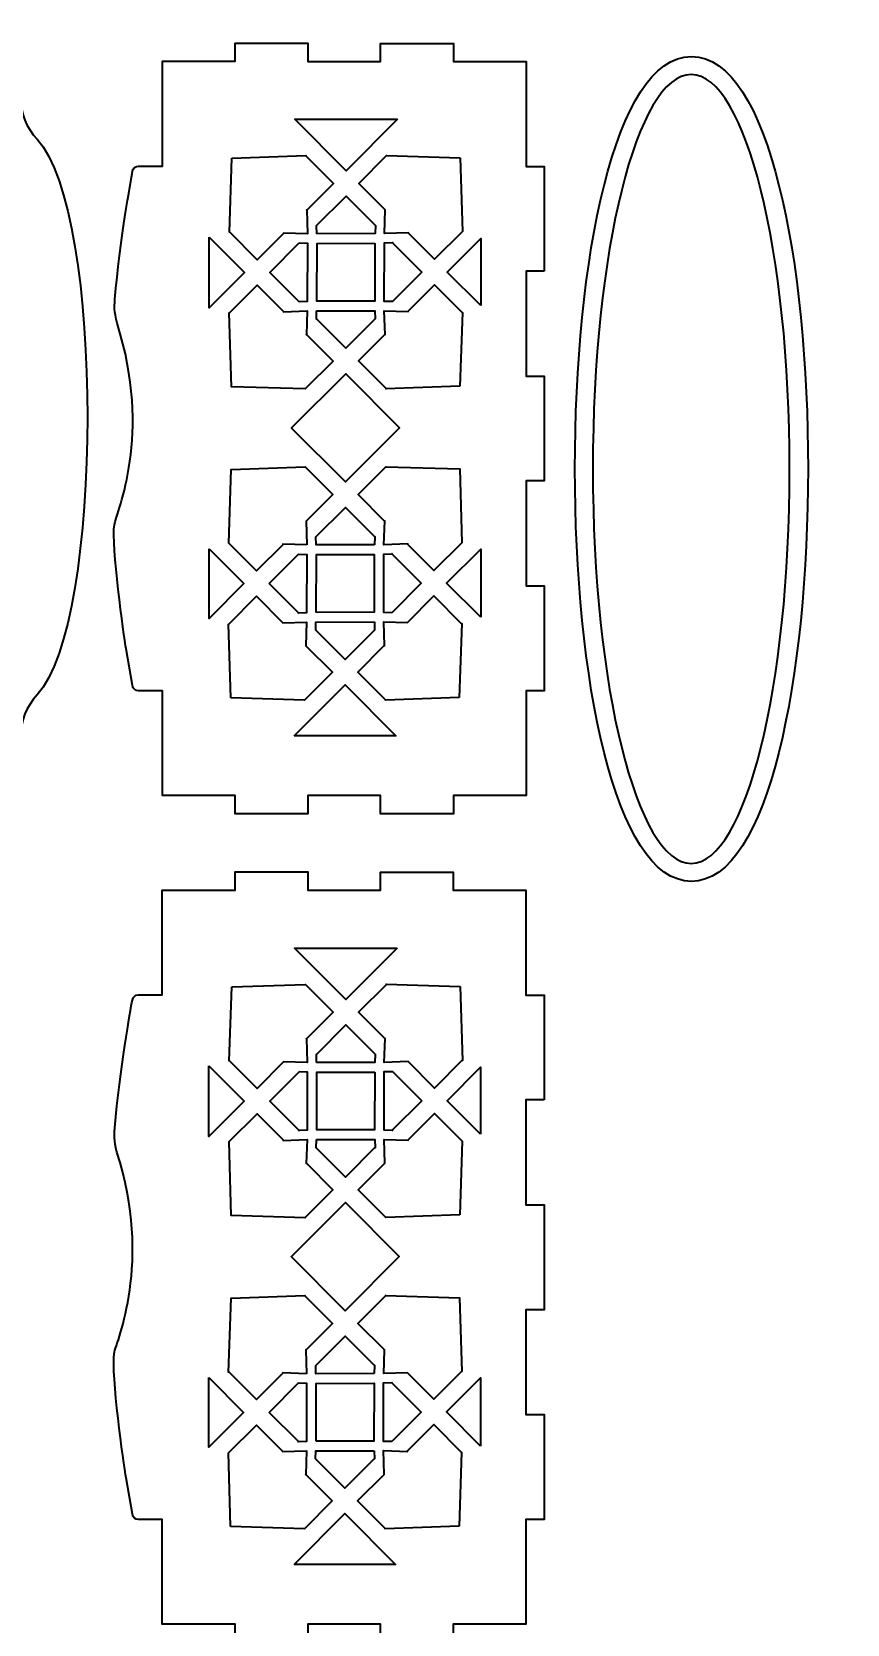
# Model space of a CAD drawing. Header units: inches. Extents: x 8 to 406, y -4 to 400.
# Drawn here: x 271.6 to 406.1, y 137.4 to 399.9 of the extents above; entities that cross this region are included whole.
import ezdxf

# ---------------------------------------------------------------- set-up
doc = ezdxf.new("R2010")
doc.units = ezdxf.units.IN
doc.header["$MEASUREMENT"] = 0
doc.layers.add('_U+0421_U+043B_U+043E_U+0439 1', color=7, linetype='Continuous')

msp = doc.modelspace()

# ---------------------------------------------------------------- linework, layer by layer
at = {"layer": '_U+0421_U+043B_U+043E_U+0439 1', "color": 250, "lineweight": 35, "true_color": 0x373435}
for points in [[(331.91, 385.46), (323.43, 376.98), (314.96, 385.46), (331.91, 385.46)], [(304.6, 379.05), (316.78, 379.47), (316.77, 379.45), (321.33, 374.88), (316.96, 370.51), (316.94, 370.53), (317.06, 366.59), (313.12, 366.71), (313.14, 366.69), (308.77, 362.32), (304.2, 366.89), (304.19, 366.87), (304.6, 379.05)], [(342.27, 379.13), (342.64, 366.95), (342.62, 366.96), (338.04, 362.38), (333.68, 366.73), (333.7, 366.75), (329.77, 366.62), (329.9, 370.56), (329.88, 370.54), (325.53, 374.89), (330.11, 379.48), (330.09, 379.49), (342.27, 379.13)], [(318.6, 366.6), (318.56, 367.96), (318.58, 367.94), (323.43, 372.79), (328.26, 367.96), (328.27, 367.98), (328.23, 366.62), (318.6, 366.6)], [(300.84, 366.06), (306.67, 360.22), (300.84, 354.39), (300.84, 366.06)], [(315.69, 365.1), (317.06, 365.05), (317.03, 355.42), (315.68, 355.38), (315.69, 355.4), (310.86, 360.23), (315.71, 365.08), (315.69, 365.1)], [(328.18, 365.03), (328.15, 355.5), (318.63, 355.48), (318.65, 365.01), (328.18, 365.03)], [(335.94, 360.28), (331.09, 355.43), (331.11, 355.41), (329.74, 355.45), (329.77, 365.08), (331.12, 365.13), (331.11, 365.11), (335.94, 360.28)], [(345.64, 354.77), (340.13, 360.29), (345.64, 365.81), (345.64, 354.77)], [(313.12, 353.78), (313.09, 353.75), (317.03, 353.89), (316.9, 349.95), (316.92, 349.97), (321.28, 345.62), (316.69, 341.03), (316.71, 341.01), (304.53, 341.38), (304.16, 353.56), (304.18, 353.54), (308.77, 358.13), (313.12, 353.78)], [(342.2, 341.45), (330.01, 341.04), (330.03, 341.06), (325.47, 345.63), (329.84, 350), (329.86, 349.97), (329.74, 353.91), (333.68, 353.79), (333.65, 353.82), (338.03, 358.19), (342.6, 353.62), (342.61, 353.64), (342.2, 341.45)], [(318.57, 353.89), (328.2, 353.91), (328.24, 352.55), (328.22, 352.57), (323.38, 347.72), (318.54, 352.55), (318.53, 352.53), (318.57, 353.89)], [(314.45, 334.61), (323.37, 343.53), (332.22, 334.62), (323.33, 325.68), (314.45, 334.56), (314.47, 334.59), (314.45, 334.61)], [(316.95, 315.3), (313.02, 315.42), (313.04, 315.39), (308.67, 311.02), (304.1, 315.59), (304.08, 315.57), (304.5, 327.75), (316.68, 328.17), (316.66, 328.15), (321.23, 323.59), (316.86, 319.21), (316.84, 319.23), (316.95, 315.3)], [(333.58, 315.43), (333.6, 315.46), (329.66, 315.32), (329.8, 319.26), (329.77, 319.24), (325.42, 323.59), (330.01, 328.18), (329.99, 328.19), (342.17, 327.83), (342.54, 315.64), (342.52, 315.67), (337.93, 311.08), (333.58, 315.43)], [(328.12, 315.32), (318.49, 315.3), (318.45, 316.66), (318.47, 316.64), (323.32, 321.49), (328.15, 316.66), (328.17, 316.68), (328.12, 315.32)], [(300.84, 314.65), (306.57, 308.92), (300.84, 303.19), (300.84, 314.65)], [(310.76, 308.93), (315.61, 313.78), (315.59, 313.8), (316.95, 313.75), (316.93, 304.13), (315.57, 304.08), (315.59, 304.1), (310.76, 308.93)], [(318.52, 304.18), (318.54, 313.71), (328.07, 313.73), (328.05, 304.2), (318.52, 304.18)], [(331, 304.11), (329.64, 304.15), (329.66, 313.78), (331.02, 313.83), (331, 313.81), (335.83, 308.98), (330.98, 304.13), (331, 304.11)], [(345.64, 303.37), (340.02, 308.99), (345.64, 314.61), (345.64, 303.37)], [(304.42, 290.08), (304.06, 302.26), (304.07, 302.25), (308.66, 306.83), (313.02, 302.48), (312.99, 302.45), (316.93, 302.58), (316.79, 298.65), (316.82, 298.68), (321.17, 294.32), (316.59, 289.73), (316.6, 289.72), (304.42, 290.08)], [(342.09, 290.16), (329.91, 289.74), (329.93, 289.76), (325.36, 294.33), (329.73, 298.7), (329.76, 298.68), (329.64, 302.61), (333.58, 302.49), (333.55, 302.52), (337.92, 306.89), (342.49, 302.32), (342.51, 302.34), (342.09, 290.16)], [(328.1, 302.61), (328.14, 301.25), (328.12, 301.27), (323.27, 296.42), (318.44, 301.25), (318.42, 301.23), (318.47, 302.59), (328.1, 302.61)], [(314.89, 283.86), (323.26, 292.23), (331.63, 283.86), (314.89, 283.86)], [(331.88, 248.85), (323.41, 240.38), (314.93, 248.85), (331.88, 248.85)], [(304.57, 242.45), (316.76, 242.86), (316.74, 242.85), (321.31, 238.28), (316.93, 233.9), (316.91, 233.93), (317.03, 229.99), (313.09, 230.11), (313.12, 230.09), (308.74, 225.71), (304.18, 230.28), (304.16, 230.26), (304.57, 242.45)], [(342.24, 242.52), (342.61, 230.34), (342.59, 230.36), (338.01, 225.77), (333.65, 230.13), (333.68, 230.15), (329.74, 230.01), (329.87, 233.95), (329.85, 233.93), (325.5, 238.28), (330.08, 242.87), (330.06, 242.89), (342.24, 242.52)], [(318.57, 229.99), (318.53, 231.35), (318.55, 231.33), (323.4, 236.18), (328.23, 231.36), (328.25, 231.37), (328.2, 230.01), (318.57, 229.99)], [(300.81, 229.45), (306.65, 223.62), (300.81, 217.78), (300.81, 229.45)], [(315.67, 228.49), (317.03, 228.45), (317.01, 218.82), (315.65, 218.78), (315.67, 218.79), (310.84, 223.62), (315.68, 228.47), (315.67, 228.49)], [(328.15, 228.42), (328.13, 218.89), (318.6, 218.87), (318.62, 228.4), (328.15, 228.42)], [(335.91, 223.68), (331.06, 218.82), (331.08, 218.8), (329.72, 218.85), (329.74, 228.48), (331.1, 228.52), (331.08, 228.5), (335.91, 223.68)], [(345.62, 218.16), (340.1, 223.68), (345.62, 229.2), (345.62, 218.16)], [(313.09, 217.17), (313.07, 217.15), (317, 217.28), (316.87, 213.34), (316.89, 213.37), (321.25, 209.01), (316.66, 204.42), (316.68, 204.41), (304.5, 204.77), (304.13, 216.95), (304.15, 216.94), (308.74, 221.53), (313.09, 217.17)], [(342.17, 204.85), (329.99, 204.43), (330, 204.46), (325.44, 209.02), (329.81, 213.39), (329.83, 213.37), (329.71, 217.3), (333.65, 217.19), (333.63, 217.21), (338, 221.58), (342.57, 217.02), (342.58, 217.03), (342.17, 204.85)], [(318.54, 217.28), (328.17, 217.3), (328.21, 215.94), (328.2, 215.96), (323.35, 211.11), (318.52, 215.94), (318.5, 215.92), (318.54, 217.28)], [(314.42, 198), (323.34, 206.93), (332.2, 198.02), (323.3, 189.07), (314.42, 197.96), (314.45, 197.98), (314.42, 198)], [(316.93, 178.69), (312.99, 178.81), (313.01, 178.79), (308.64, 174.42), (304.07, 178.98), (304.06, 178.96), (304.47, 191.15), (316.65, 191.56), (316.64, 191.54), (321.2, 186.98), (316.83, 182.6), (316.81, 182.63), (316.93, 178.69)], [(333.55, 178.83), (333.57, 178.85), (329.64, 178.72), (329.77, 182.65), (329.75, 182.63), (325.39, 186.99), (329.98, 191.57), (329.96, 191.59), (342.14, 191.22), (342.51, 179.04), (342.49, 179.06), (337.91, 174.47), (333.55, 178.83)], [(328.09, 178.71), (318.47, 178.69), (318.42, 180.05), (318.44, 180.04), (323.3, 184.89), (328.13, 180.06), (328.14, 180.07), (328.09, 178.71)], [(300.81, 178.05), (306.54, 172.32), (300.81, 166.59), (300.81, 178.05)], [(310.73, 172.32), (315.58, 177.17), (315.56, 177.19), (316.92, 177.15), (316.9, 167.52), (315.54, 167.48), (315.56, 167.5), (310.73, 172.32)], [(318.5, 167.57), (318.51, 177.1), (328.04, 177.12), (328.02, 167.59), (318.5, 167.57)], [(330.97, 167.51), (329.61, 167.54), (329.63, 177.18), (330.99, 177.22), (330.98, 177.21), (335.81, 172.37), (330.96, 167.52), (330.97, 167.51)], [(345.62, 166.76), (339.99, 172.38), (345.62, 178.01), (345.62, 166.76)], [(304.39, 153.48), (304.03, 165.66), (304.05, 165.64), (308.64, 170.23), (312.99, 165.87), (312.96, 165.85), (316.9, 165.98), (316.77, 162.04), (316.79, 162.07), (321.14, 157.71), (316.56, 153.13), (316.58, 153.11), (304.39, 153.48)], [(342.06, 153.55), (329.88, 153.14), (329.9, 153.15), (325.33, 157.72), (329.7, 162.09), (329.73, 162.07), (329.61, 166.01), (333.55, 165.89), (333.52, 165.91), (337.89, 170.29), (342.46, 165.72), (342.48, 165.73), (342.06, 153.55)], [(328.07, 166), (328.11, 164.64), (328.09, 164.66), (323.24, 159.81), (318.41, 164.64), (318.39, 164.63), (318.44, 165.98), (328.07, 166)], [(314.86, 147.25), (323.24, 155.62), (331.6, 147.25), (314.86, 147.25)]]:
    msp.add_lwpolyline(points, dxfattribs=at)
for points, knots in [([(272.48, 382.17), (270.68, 384.07), (269.8, 386.33), (269.8, 388.98), (269.8, 388.98), (269.8, 399.88), (269.8, 399.88), (269.8, 399.88), (21.8, 399.88), (21.8, 399.88), (21.8, 399.88), (21.8, 388.98), (21.8, 388.98), (21.8, 386.37), (20.92, 384.11), (19.12, 382.17), (8.08, 370.32), (8.06, 302.46), (19.12, 290.59), (20.92, 288.65), (21.8, 286.39), (21.8, 283.78), (21.8, 283.78), (21.8, 272.88), (21.8, 272.88), (21.8, 272.88), (269.8, 272.88), (269.8, 272.88), (269.8, 272.88), (269.8, 283.78), (269.8, 283.78), (269.8, 286.39), (270.68, 288.65), (272.48, 290.59), (283.52, 302.43), (283.54, 370.3), (272.48, 382.17)], [0, 0, 0, 0, 1, 1, 1, 2, 2, 2, 3, 3, 3, 4, 4, 4, 5, 5, 5, 6, 6, 6, 7, 7, 7, 8, 8, 8, 9, 9, 9, 10, 10, 10, 11, 11, 11, 12, 12, 12, 12]), ([(356.12, 360.41), (356.12, 360.41), (356.12, 377.7), (356.12, 377.7), (356.12, 377.7), (353.12, 377.7), (353.12, 377.7), (353.12, 377.7), (353.12, 394.98), (353.12, 394.98), (353.12, 394.98), (341.13, 394.98), (341.13, 394.98), (341.13, 394.98), (341.13, 397.98), (341.13, 397.98), (341.13, 397.98), (329.13, 397.98), (329.13, 397.98), (329.13, 397.98), (329.13, 394.98), (329.13, 394.98), (329.13, 394.98), (317.14, 394.98), (317.14, 394.98), (317.14, 394.98), (317.14, 398.02), (317.14, 398.02), (317.14, 398.02), (305.15, 398.02), (305.15, 398.02), (305.15, 398.02), (305.15, 395.02), (305.15, 395.02), (305.15, 395.02), (293.15, 395.02), (293.15, 395.02), (293.15, 395.02), (293.15, 377.73), (293.15, 377.73), (293.15, 377.73), (289.2, 377.73), (289.2, 377.73), (288.71, 377.73), (288.28, 377.38), (288.21, 376.89), (287.94, 375.33), (286.1, 365.45), (285.32, 355.84), (285.32, 355.84), (285.32, 355.84), (285.32, 355.84), (285.32, 355.83), (285.29, 355.44), (285.29, 355.44), (285.28, 355.3), (285.27, 355.16), (285.27, 355.02), (285.27, 355.02), (285.12, 353.79), (285.67, 351.83), (291.55, 333.43), (285.58, 320.71), (285.22, 318.64), (284.72, 315.32), (286.77, 300.37), (287.17, 298.15), (287.17, 298.15), (288.21, 292.11), (288.21, 292.11), (288.28, 291.62), (288.71, 291.27), (289.2, 291.27), (289.2, 291.27), (293.15, 291.27), (293.15, 291.27), (293.15, 291.27), (293.15, 273.98), (293.15, 273.98), (293.15, 273.98), (305.15, 273.98), (305.15, 273.98), (305.15, 273.98), (305.15, 270.98), (305.15, 270.98), (305.15, 270.98), (317.14, 270.98), (317.14, 270.98), (317.14, 270.98), (317.14, 273.98), (317.14, 273.98), (317.14, 273.98), (329.13, 273.98), (329.13, 273.98), (329.13, 273.98), (329.13, 270.98), (329.13, 270.98), (329.13, 270.98), (341.13, 270.98), (341.13, 270.98), (341.13, 270.98), (341.13, 273.98), (341.13, 273.98), (341.13, 273.98), (353.12, 273.98), (353.12, 273.98), (353.12, 273.98), (353.12, 291.27), (353.12, 291.27), (353.12, 291.27), (356.12, 291.27), (356.12, 291.27), (356.12, 291.27), (356.12, 308.55), (356.12, 308.55), (356.12, 308.55), (353.12, 308.55), (353.12, 308.55), (353.12, 308.55), (353.12, 325.84), (353.12, 325.84), (353.12, 325.84), (356.12, 325.84), (356.12, 325.84), (356.12, 325.84), (356.12, 343.13), (356.12, 343.13), (356.12, 343.13), (353.12, 343.13), (353.12, 343.13), (353.12, 343.13), (353.12, 360.41), (353.12, 360.41), (353.12, 360.41), (356.12, 360.41), (356.12, 360.41), (356.12, 360.41), (356.12, 360.41), (356.12, 360.41)], [0, 0, 0, 0, 1, 1, 1, 2, 2, 2, 3, 3, 3, 4, 4, 4, 5, 5, 5, 6, 6, 6, 7, 7, 7, 8, 8, 8, 9, 9, 9, 10, 10, 10, 11, 11, 11, 12, 12, 12, 13, 13, 13, 14, 14, 14, 15, 15, 15, 16, 16, 16, 17, 17, 17, 18, 18, 18, 19, 19, 19, 20, 20, 20, 21, 21, 21, 22, 22, 22, 23, 23, 23, 24, 24, 24, 25, 25, 25, 26, 26, 26, 27, 27, 27, 28, 28, 28, 29, 29, 29, 30, 30, 30, 31, 31, 31, 32, 32, 32, 33, 33, 33, 34, 34, 34, 35, 35, 35, 36, 36, 36, 37, 37, 37, 38, 38, 38, 39, 39, 39, 40, 40, 40, 41, 41, 41, 42, 42, 42, 43, 43, 43, 44, 44, 44, 45, 45, 45, 46, 46, 46, 46]), ([(380.4, 395.81), (354.76, 395.81), (354.77, 259.85), (380.4, 259.85), (405.98, 259.85), (406.08, 395.81), (380.4, 395.81)], [0, 0, 0, 0, 1, 1, 1, 2, 2, 2, 2]), ([(380.36, 262.81), (371.4, 262.81), (364.13, 291.95), (364.13, 327.83), (364.13, 363.74), (371.4, 392.84), (380.36, 392.84), (389.32, 392.84), (396.59, 363.74), (396.59, 327.83), (396.59, 291.91), (389.32, 262.81), (380.36, 262.81)], [0, 0, 0, 0, 1, 1, 1, 2, 2, 2, 3, 3, 3, 4, 4, 4, 4]), ([(356.09, 223.81), (356.09, 223.81), (356.09, 241.09), (356.09, 241.09), (356.09, 241.09), (353.1, 241.09), (353.1, 241.09), (353.1, 241.09), (353.1, 258.38), (353.1, 258.38), (353.1, 258.38), (341.1, 258.38), (341.1, 258.38), (341.1, 258.38), (341.1, 261.38), (341.1, 261.38), (341.1, 261.38), (329.11, 261.38), (329.11, 261.38), (329.11, 261.38), (329.11, 258.38), (329.11, 258.38), (329.11, 258.38), (317.11, 258.38), (317.11, 258.38), (317.11, 258.38), (317.11, 261.41), (317.11, 261.41), (317.11, 261.41), (305.12, 261.41), (305.12, 261.41), (305.12, 261.41), (305.12, 258.41), (305.12, 258.41), (305.12, 258.41), (293.12, 258.41), (293.12, 258.41), (293.12, 258.41), (293.12, 241.13), (293.12, 241.13), (293.12, 241.13), (289.17, 241.13), (289.17, 241.13), (288.68, 241.13), (288.26, 240.77), (288.18, 240.28), (287.92, 238.73), (286.08, 228.85), (285.3, 219.23), (285.3, 219.23), (285.3, 219.23), (285.3, 219.23), (285.29, 219.22), (285.26, 218.83), (285.26, 218.83), (285.25, 218.7), (285.24, 218.56), (285.24, 218.41), (285.24, 218.41), (285.09, 217.18), (285.64, 215.22), (291.53, 196.83), (285.55, 184.1), (285.19, 182.04), (284.69, 178.71), (286.75, 163.76), (287.14, 161.54), (287.14, 161.54), (288.18, 155.51), (288.18, 155.51), (288.26, 155.01), (288.68, 154.66), (289.17, 154.66), (289.17, 154.66), (293.12, 154.66), (293.12, 154.66), (293.12, 154.66), (293.12, 137.38), (293.12, 137.38), (293.12, 137.38), (305.12, 137.38), (305.12, 137.38), (305.12, 137.38), (305.12, 134.38), (305.12, 134.38), (305.12, 134.38), (317.11, 134.38), (317.11, 134.38), (317.11, 134.38), (317.11, 137.38), (317.11, 137.38), (317.11, 137.38), (329.11, 137.38), (329.11, 137.38), (329.11, 137.38), (329.11, 134.38), (329.11, 134.38), (329.11, 134.38), (341.1, 134.38), (341.1, 134.38), (341.1, 134.38), (341.1, 137.38), (341.1, 137.38), (341.1, 137.38), (353.1, 137.38), (353.1, 137.38), (353.1, 137.38), (353.1, 154.66), (353.1, 154.66), (353.1, 154.66), (356.09, 154.66), (356.09, 154.66), (356.09, 154.66), (356.09, 171.95), (356.09, 171.95), (356.09, 171.95), (353.1, 171.95), (353.1, 171.95), (353.1, 171.95), (353.1, 189.23), (353.1, 189.23), (353.1, 189.23), (356.09, 189.23), (356.09, 189.23), (356.09, 189.23), (356.09, 206.52), (356.09, 206.52), (356.09, 206.52), (353.1, 206.52), (353.1, 206.52), (353.1, 206.52), (353.1, 223.81), (353.1, 223.81), (353.1, 223.81), (356.09, 223.81), (356.09, 223.81), (356.09, 223.81), (356.09, 223.81), (356.09, 223.81)], [0, 0, 0, 0, 1, 1, 1, 2, 2, 2, 3, 3, 3, 4, 4, 4, 5, 5, 5, 6, 6, 6, 7, 7, 7, 8, 8, 8, 9, 9, 9, 10, 10, 10, 11, 11, 11, 12, 12, 12, 13, 13, 13, 14, 14, 14, 15, 15, 15, 16, 16, 16, 17, 17, 17, 18, 18, 18, 19, 19, 19, 20, 20, 20, 21, 21, 21, 22, 22, 22, 23, 23, 23, 24, 24, 24, 25, 25, 25, 26, 26, 26, 27, 27, 27, 28, 28, 28, 29, 29, 29, 30, 30, 30, 31, 31, 31, 32, 32, 32, 33, 33, 33, 34, 34, 34, 35, 35, 35, 36, 36, 36, 37, 37, 37, 38, 38, 38, 39, 39, 39, 40, 40, 40, 41, 41, 41, 42, 42, 42, 43, 43, 43, 44, 44, 44, 45, 45, 45, 46, 46, 46, 46])]:
    msp.add_open_spline(points, degree=3, knots=knots, dxfattribs=at)

doc.saveas('drawing.dxf')
